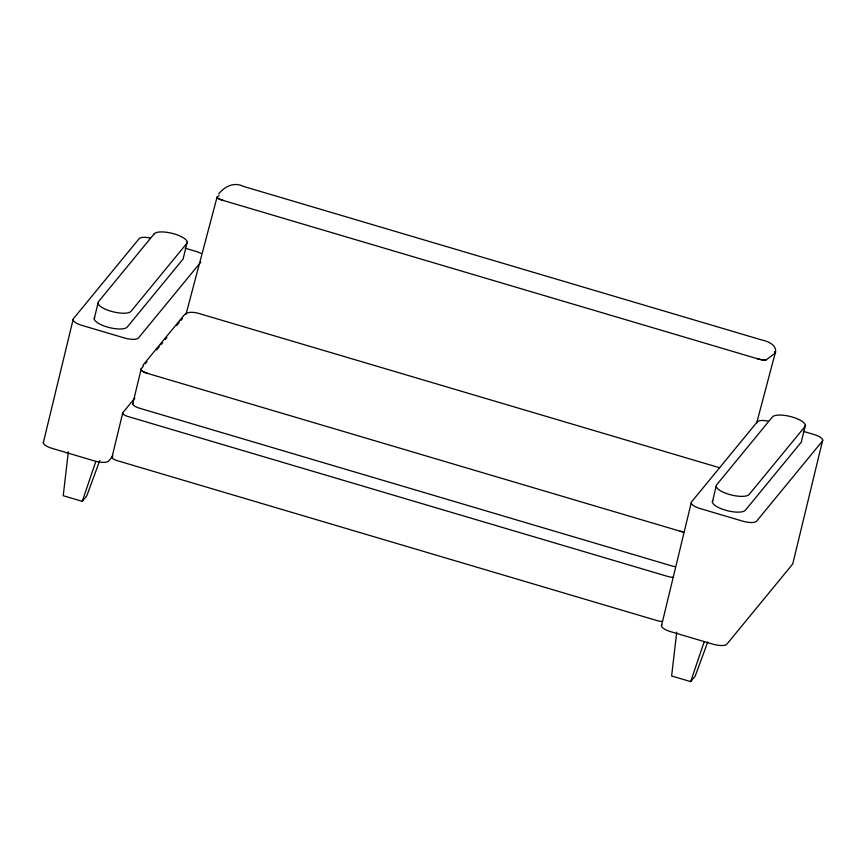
<?xml version="1.0" encoding="UTF-8"?>
<svg xmlns="http://www.w3.org/2000/svg" width="866" height="866" viewBox="0 0 866 866"><rect width="100%" height="100%" fill="white"/><g stroke="black" fill="none" stroke-linecap="round" stroke-linejoin="round"><path stroke-width="1.3" d="M775.471 352.787C777.051 344.885 767.99 341.28 761.809 339.992L243.465 186.417C234.296 181.687 224.846 186.255 218.654 193.919M68.327 451.857L63.229 495.72L82.259 501.36L86.795 495.839L99.774 460.539M676.725 632.115L671.626 675.978L690.657 681.618L695.192 676.108L707.717 642.063M43.3 442.732L73.058 319.716M94.221 318.829L98.042 303.057M111.985 457.356L122.669 413.19M132.779 403.762L141.169 369.068M187.197 242.09L183.376 257.862A17.147 5.553 13.6 0 1 182.932 259.248L127.205 327.088A17.147 5.553 13.6 0 1 107.081 326.969A17.147 5.553 13.6 0 1 94.686 317.443M661.462 625.88L691.22 502.865M712.382 501.977L716.193 486.205M805.358 425.238L801.537 441.01A17.147 5.553 13.6 0 1 801.093 442.396L745.366 510.236A17.147 5.553 13.6 0 1 725.243 510.128A17.147 5.553 13.6 0 1 712.848 500.602M822.7 440.123L792.942 563.138A12.005 3.886 13.6 0 1 792.628 564.112L726.845 644.196A12.005 3.886 13.6 0 1 712.75 644.12L670.446 631.585A12.005 3.886 13.6 0 1 661.776 624.916M186.049 314.131L217.041 197.286M756.657 423.041L775.254 352.927M82.259 501.36L95.834 461.383M690.657 681.618L704.231 641.641M200.815 262.106L138.441 338.021A12.005 3.886 13.6 0 1 124.347 337.946L82.053 325.421A12.005 3.886 13.6 0 1 73.372 318.742L139.155 238.659A12.005 3.886 13.6 0 1 150.219 237.977M142.89 365.29L184.003 315.235C187.543 311.197 193.54 312.161 198.173 313.254L719.624 467.759M143.637 365.809L141.093 368.905A7.578 2.457 13.6 0 0 146.581 373.116L681.38 531.572A7.578 2.457 13.6 0 0 684.259 532.233M145.326 363.752L147.025 361.696M156.724 349.886L159.279 346.768M160.979 344.7L162.678 342.622M165.233 339.515L166.943 337.448M176.642 325.638L179.175 322.542M180.875 320.485L182.564 318.417M134.858 398.024L122.853 412.638A6.863 2.219 13.6 0 0 127.811 416.459L667.881 576.475A6.863 2.219 13.6 0 0 672.936 577.286M112.959 455.841L108.683 461.037A12.005 3.886 13.6 0 1 94.589 460.961L52.296 448.436A12.005 3.886 13.6 0 1 43.614 441.757M804.904 426.624L749.177 494.464A17.147 5.553 13.6 0 1 729.053 494.356A17.147 5.553 13.6 0 1 716.658 484.83L772.375 416.979A17.147 5.553 13.6 0 1 792.498 417.087A17.147 5.553 13.6 0 1 804.893 426.613M219.141 195.564L216.965 197.188A6.993 1.331 14.9 0 0 222.248 200.165L758.161 358.946A6.993 1.331 14.9 0 0 766.15 359.899L775.341 353.025A6.993 1.331 14.9 0 0 774.345 351.737M185.292 248.228L195.554 251.27A12.005 3.886 13.6 0 1 200.88 253.402M803.453 431.387L813.704 434.418A12.005 3.886 13.6 0 1 822.386 441.097L756.603 521.18A12.005 3.886 13.6 0 1 742.508 521.105L700.215 508.569A12.005 3.886 13.6 0 1 691.533 501.901L757.317 421.818A12.005 3.886 13.6 0 1 768.369 421.125M766.388 359.726A8.238 1.57 14.9 0 1 756.992 358.6M774.669 352.159A8.238 1.57 14.9 0 1 775.102 353.209M223.428 200.511A8.238 1.57 14.9 0 1 217.204 197.004M675.112 566.667A8.92 2.89 13.6 0 1 671.724 565.888L139.448 408.189A8.92 2.89 13.6 0 1 133.007 403.231M683.501 531.973A8.92 2.89 13.6 0 1 680.113 531.194M147.848 373.495A8.92 2.89 13.6 0 1 141.396 368.537M662.252 621.442A6.863 2.219 13.6 0 1 657.197 620.63L117.127 460.615A6.863 2.219 13.6 0 1 112.169 456.804M154.213 233.831L98.486 301.671A17.147 5.553 13.6 0 0 110.891 311.208A17.147 5.553 13.6 0 0 131.015 311.316L186.742 243.476A17.147 5.553 13.6 0 0 174.337 233.939A17.147 5.553 13.6 0 0 154.213 233.831"/></g></svg>
